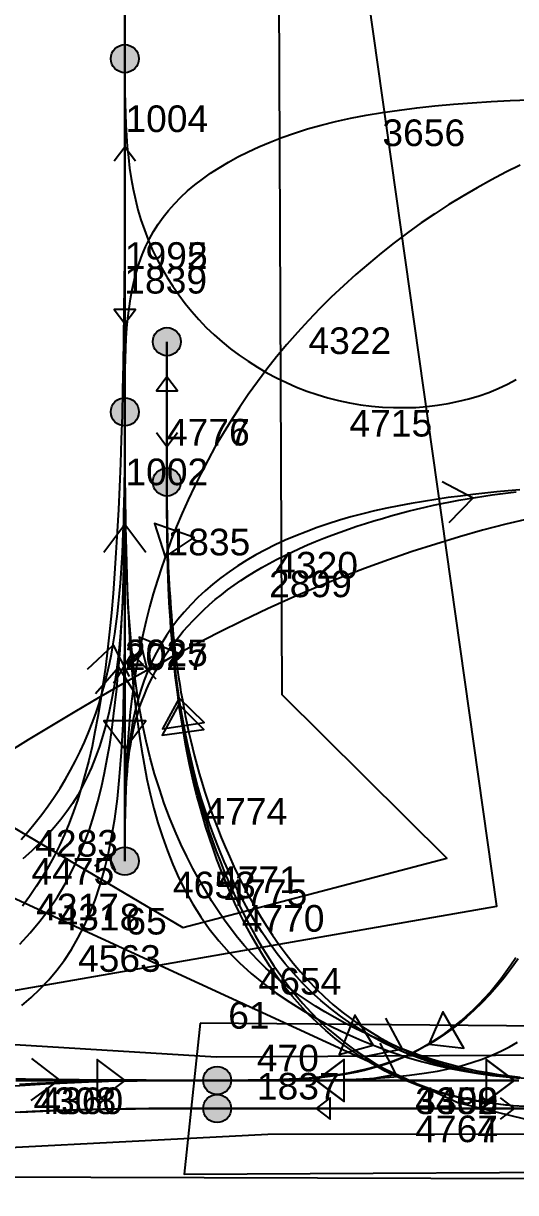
# Model space of a CAD drawing. Header units: millimetres. Extents: x 1508 to 209369, y 3688 to 146097.
# Drawn here: x 159641 to 163150, y 57544 to 65878 of the extents above; entities that cross this region are included whole.
import ezdxf

# ---------------------------------------------------------------- set-up
doc = ezdxf.new("R2010")
doc.units = ezdxf.units.MM
for name, color, linetype, true_color in [('Ndc8_Cluster', 7, 'Continuous', 0x808000), ('Ndc8_ClusterID', 7, 'Continuous', 0x808000), ('Ndc8_Point', 7, 'Continuous', 0x000080), ('Ndc8_PointID', 7, 'Continuous', 0x000080), ('Ndc8_SD2_Bwd_AutoLoadEnabled', 7, 'Continuous', 0x0080c0), ('Ndc8_SD2_Bwd_AutoLoadEnabledID', 7, 'Continuous', 0x0080c0), ('Ndc8_SD2_Bwd_LoadOperation', 5, 'Continuous', 0x0000ff), ('Ndc8_SD2_Forward', 5, 'Continuous', 0x0000ff), ('Ndc8_SD2_ForwardID', 5, 'Continuous', 0x0000ff), ('Ndc8_SD2_Fwd_CurveLeft', 7, 'Continuous', 0xff80c0), ('Ndc8_SD2_Fwd_CurveLeftID', 7, 'Continuous', 0xff80c0), ('Ndc8_SD2_Fwd_CurveRight', 7, 'Continuous', 0x800040), ('Ndc8_SD2_Fwd_CurveRightID', 7, 'Continuous', 0x800040), ('Ndc8_SD2_Fwd_NoForkAutoAdjust', 5, 'Continuous', 0x0000ff), ('Ndc8_SD2_JiangCha', 5, 'Continuous', 0x0000ff), ('Ndc8_SD2_JiangChaID', 5, 'Continuous', 0x0000ff), ('Ndc8_SD2_Reverse', 5, 'Continuous', 0x0000ff), ('Ndc8_SD2_ReverseCurve', 5, 'Continuous', 0x0000ff), ('Ndc8_SD2_ReverseCurveID', 5, 'Continuous', 0x0000ff), ('Ndc8_SD2_ReverseID', 5, 'Continuous', 0x0000ff)]:
    doc.layers.add(name, color=color, linetype=linetype, true_color=true_color)
doc.styles.add('Ndc8Style', font='arial.ttf', dxfattribs={"height": 0.2})

msp = doc.modelspace()

# ---------------------------------------------------------------- hatches: boundary and pattern name
at = {"layer": 'Ndc8_Point'}
h = msp.add_hatch(color=256, dxfattribs=at)
edge = h.paths.add_edge_path(flags=0)
edge.add_arc((160364, 65626), 100, 0, 360)
h = msp.add_hatch(color=256, dxfattribs=at)
edge = h.paths.add_edge_path(flags=0)
edge.add_arc((160664, 63609), 100, 0, 360)
h = msp.add_hatch(color=256, dxfattribs=at)
edge = h.paths.add_edge_path(flags=0)
edge.add_arc((160364, 63109), 100, 0, 360)
h = msp.add_hatch(color=256, dxfattribs=at)
edge = h.paths.add_edge_path(flags=0)
edge.add_arc((160664, 62609), 100, 0, 360)
h = msp.add_hatch(color=256, dxfattribs=at)
edge = h.paths.add_edge_path(flags=0)
edge.add_arc((160364, 59907), 100, 0, 360)
h = msp.add_hatch(color=256, dxfattribs=at)
edge = h.paths.add_edge_path(flags=0)
edge.add_arc((161022, 58344), 100, 0, 360)
h = msp.add_hatch(color=256, dxfattribs=at)
edge = h.paths.add_edge_path(flags=0)
edge.add_arc((161022, 58144), 100, 0, 360)

# ---------------------------------------------------------------- linework, layer by layer
at = {"layer": 'Ndc8_Cluster'}
for points in [[(161658, 73572), (168025, 73617), (168612, 61877), (167536, 58584), (178352, 58674), (178234, 57898), (167391, 57631), (158504, 57658), (156025, 56283), (154949, 53439), (154129, 53538), (154214, 56665), (158493, 58797), (163016, 59586), (162103, 66038)], [(159293, 69382), (158816, 60591), (160777, 59433), (162660, 59927), (161485, 61091), (161450, 69417)], [(149537, 58404), (146829, 57489), (146826, 16554), (167060, 16960), (167340, 57062), (162737, 58184), (157408, 60638), (157408, 60638), (157408, 60638)], [(150235, 56879), (150241, 56814), (150742, 56808), (152913, 56840), (158527, 57813), (161383, 57962), (178835, 57983), (178534, 58615), (161014, 58509), (155309, 58858), (152793, 57015), (151732, 56892), (150729, 56875)], [(160901, 58753), (160788, 57675), (167979, 57713), (168272, 58688)]]:
    msp.add_lwpolyline(points, close=True, dxfattribs=at)
at = {"layer": 'Ndc8_Point'}
for centre in [(160364, 65626), (160664, 63609), (160364, 63109), (160664, 62609), (160364, 59907), (161022, 58344), (161022, 58144)]:
    msp.add_circle(centre, 100, dxfattribs=at)
at = {"layer": 'Ndc8_SD2_Bwd_AutoLoadEnabled'}
for points in [[(160364, 63109), (160364, 65626)], [(160364, 63109), (160364, 63185), (160364, 63261), (160365, 63337), (160366, 63412), (160368, 63487), (160371, 63561), (160374, 63634), (160379, 63706), (160386, 63777), (160394, 63846), (160404, 63914), (160416, 63981), (160430, 64046), (160447, 64108), (160447, 64108), (160466, 64169), (160488, 64228), (160512, 64285), (160539, 64341), (160569, 64394), (160602, 64446), (160637, 64496), (160676, 64545), (160718, 64592), (160763, 64638), (160811, 64683), (160862, 64726), (160917, 64768), (160975, 64809), (160975, 64809), (161037, 64849), (161102, 64889), (161170, 64926), (161243, 64963), (161319, 64998), (161400, 65032), (161484, 65065), (161573, 65095), (161666, 65125), (161764, 65152), (161866, 65178), (161972, 65201), (162084, 65223), (162200, 65243), (162200, 65243), (162321, 65260), (162446, 65276), (162575, 65289), (162707, 65301), (162840, 65311), (162976, 65320), (163112, 65327), (163248, 65333)], [(160289, 64897), (160364, 64997), (160439, 64897)]]:
    msp.add_lwpolyline(points, dxfattribs=at)
at = {"layer": 'Ndc8_SD2_Bwd_LoadOperation'}
msp.add_lwpolyline([(160364, 65626), (160364, 68326)], dxfattribs=at)
at = {"layer": 'Ndc8_SD2_Forward'}
for points in [[(160664, 62609), (160664, 63609)], [(160664, 63359), (160589, 63259), (160739, 63259), (160664, 63359)], [(160364, 63109), (160364, 63033), (160364, 62957), (160364, 62880), (160364, 62804), (160364, 62728), (160364, 62652), (160364, 62575), (160364, 62499), (160364, 62423), (160364, 62347), (160364, 62271), (160364, 62194), (160364, 62118), (160364, 62042), (160364, 62042), (160364, 61966), (160364, 61889), (160364, 61813), (160364, 61737), (160364, 61661), (160364, 61584), (160364, 61508), (160364, 61432), (160364, 61355), (160364, 61279), (160364, 61203), (160364, 61127), (160364, 61050), (160364, 60974), (160364, 60974), (160364, 60898), (160364, 60822), (160364, 60745), (160364, 60669), (160364, 60593), (160364, 60517), (160364, 60441), (160364, 60364), (160364, 60288), (160364, 60212), (160364, 60136), (160364, 60059), (160364, 59983), (160364, 59907)], [(163218, 58358), (163129, 58365), (163041, 58373), (162954, 58384), (162867, 58398), (162781, 58414), (162695, 58433), (162611, 58455), (162611, 58455), (162527, 58480), (162444, 58509), (162362, 58541), (162282, 58576), (162203, 58615), (162125, 58657), (162049, 58702), (161974, 58750), (161902, 58802), (161831, 58856), (161762, 58914), (161695, 58974), (161630, 59038), (161568, 59105), (161568, 59105), (161508, 59174), (161450, 59247), (161395, 59322), (161342, 59399), (161291, 59479), (161243, 59561), (161197, 59644), (161153, 59729), (161112, 59816), (161073, 59904), (161036, 59993), (161001, 60082), (160968, 60173), (160938, 60264), (160938, 60264), (160909, 60356), (160883, 60447), (160858, 60539), (160836, 60631), (160815, 60723), (160796, 60814), (160779, 60905), (160763, 60995), (160749, 61085), (160736, 61174), (160725, 61262), (160715, 61349), (160706, 61436), (160698, 61520), (160698, 61520), (160691, 61604), (160685, 61686), (160680, 61767), (160676, 61847), (160673, 61926), (160670, 62004), (160668, 62081), (160667, 62158), (160666, 62234), (160665, 62310), (160664, 62385), (160664, 62460), (160664, 62534), (160664, 62609)], [(163219, 58158), (163131, 58164), (163044, 58173), (162957, 58184), (162871, 58197), (162786, 58213), (162702, 58232), (162618, 58253), (162618, 58253), (162536, 58278), (162456, 58307), (162376, 58338), (162298, 58373), (162221, 58411), (162146, 58452), (162072, 58496), (162001, 58542), (161931, 58592), (161863, 58644), (161797, 58699), (161734, 58757), (161672, 58817), (161613, 58880), (161613, 58880), (161557, 58945), (161502, 59012), (161451, 59082), (161401, 59153), (161354, 59226), (161309, 59300), (161266, 59375), (161225, 59452), (161186, 59529), (161149, 59607), (161114, 59685), (161081, 59763), (161050, 59841), (161021, 59919), (161021, 59919), (160993, 59996), (160967, 60073), (160942, 60149), (160919, 60225), (160898, 60300), (160878, 60375), (160859, 60449), (160842, 60523), (160826, 60596), (160811, 60668), (160797, 60741), (160784, 60812), (160772, 60884), (160761, 60954), (160761, 60954), (160750, 61024), (160741, 61094), (160732, 61163), (160724, 61231), (160717, 61299), (160710, 61366), (160704, 61432), (160698, 61497), (160693, 61561), (160689, 61624), (160685, 61687), (160681, 61748), (160678, 61808), (160676, 61867), (160676, 61867), (160673, 61925), (160671, 61982), (160670, 62038), (160668, 62093), (160667, 62147), (160666, 62200), (160665, 62253), (160665, 62305), (160665, 62356), (160664, 62407), (160664, 62458), (160664, 62508), (160664, 62559), (160664, 62609)], [(160750, 61023), (160630, 60804), (160927, 60846), (160750, 61023)], [(160751, 61069), (160633, 60849), (160930, 60894), (160751, 61069)], [(160364, 60707), (160514, 60907), (160214, 60907), (160364, 60707)], [(160367, 58344), (160167, 58494), (160167, 58194), (160367, 58344)], [(161728, 58344), (161928, 58194), (161928, 58494), (161728, 58344)], [(163140, 58344), (162940, 58494), (162940, 58194), (163140, 58344)], [(161022, 58344), (160934, 58344), (160845, 58344), (160756, 58344), (160666, 58343), (160576, 58342), (160484, 58341), (160392, 58340), (160297, 58338), (160201, 58335), (160104, 58332), (160004, 58328), (159901, 58323), (159797, 58318), (159689, 58311), (159689, 58311), (159579, 58303)], [(159587, 58344), (159649, 58344), (159712, 58344), (159774, 58344), (159836, 58344), (159899, 58344), (159961, 58344), (160023, 58344), (160086, 58344), (160148, 58344), (160148, 58344), (160211, 58344), (160273, 58344), (160335, 58344), (160398, 58344), (160460, 58344), (160523, 58344), (160585, 58344), (160647, 58344), (160710, 58344), (160772, 58344), (160835, 58344), (160897, 58344), (160960, 58344), (161022, 58344)], [(161022, 58344), (160966, 58344), (160910, 58344), (160854, 58344), (160798, 58344), (160742, 58344), (160686, 58344), (160629, 58344), (160572, 58344), (160515, 58345), (160457, 58345), (160399, 58345), (160340, 58345), (160281, 58346), (160221, 58346), (160221, 58346), (160161, 58346), (160100, 58347), (160038, 58348), (159976, 58348), (159913, 58349), (159849, 58350), (159785, 58351), (159720, 58351), (159655, 58352), (159588, 58353)], [(163174, 58344), (163107, 58344), (163039, 58344), (162972, 58344), (162905, 58344), (162905, 58344), (162838, 58344), (162770, 58344), (162703, 58344), (162636, 58344), (162569, 58344), (162501, 58344), (162434, 58344), (162367, 58344), (162299, 58344), (162232, 58344), (162165, 58344), (162098, 58344), (162030, 58344), (161963, 58344), (161963, 58344), (161896, 58344), (161829, 58344), (161761, 58344), (161694, 58344), (161627, 58344), (161560, 58344), (161493, 58344), (161425, 58344), (161358, 58344), (161291, 58344), (161224, 58344), (161156, 58344), (161089, 58344), (161022, 58344)], [(161022, 58344), (161089, 58344), (161156, 58344), (161224, 58344), (161291, 58344), (161358, 58344), (161425, 58344), (161493, 58344), (161560, 58344), (161627, 58344), (161694, 58344), (161761, 58344), (161829, 58344), (161896, 58344), (161963, 58344), (161963, 58344), (162030, 58344), (162098, 58344), (162165, 58344), (162232, 58344), (162299, 58344), (162367, 58344), (162434, 58344), (162501, 58344), (162569, 58344), (162636, 58344), (162703, 58344), (162770, 58344), (162838, 58344), (162905, 58344), (162905, 58344), (162972, 58344), (163039, 58344), (163107, 58344), (163174, 58344)], [(161728, 58144), (161828, 58069), (161828, 58219), (161728, 58144)], [(161022, 58144), (160860, 58144), (160698, 58144), (160535, 58143), (160371, 58141), (160207, 58139), (160041, 58135), (159873, 58130), (159704, 58123), (159533, 58114)], [(163846, 58144), (161022, 58144)]]:
    msp.add_lwpolyline(points, dxfattribs=at)
at = {"layer": 'Ndc8_SD2_Fwd_CurveLeft'}
for points in [[(163183, 64866), (163080, 64816), (162977, 64762), (162977, 64762), (162875, 64706), (162774, 64647), (162674, 64586), (162575, 64521), (162477, 64455), (162380, 64385), (162285, 64314), (162191, 64240), (162100, 64165), (162010, 64087), (161922, 64008), (161836, 63927), (161753, 63845), (161673, 63761), (161673, 63761), (161595, 63675), (161519, 63589), (161446, 63501), (161376, 63412), (161309, 63323), (161244, 63232), (161181, 63140), (161121, 63048), (161064, 62955), (161009, 62861), (160957, 62767), (160907, 62673), (160860, 62578), (160815, 62482), (160815, 62482), (160773, 62387), (160733, 62291), (160695, 62196), (160660, 62100), (160627, 62004), (160596, 61909), (160567, 61813), (160541, 61718), (160517, 61623), (160494, 61529), (160474, 61435), (160456, 61341), (160440, 61248), (160426, 61155), (160426, 61155), (160414, 61063), (160403, 60972), (160394, 60881), (160387, 60791), (160380, 60701), (160376, 60612), (160372, 60523), (160369, 60435), (160367, 60346), (160365, 60258), (160365, 60170), (160364, 60082), (160364, 59995), (160364, 59907)], [(160364, 63109), (160364, 63039), (160364, 62969), (160364, 62898), (160364, 62827), (160365, 62755), (160365, 62681), (160365, 62607), (160366, 62531), (160367, 62454), (160368, 62374), (160369, 62293), (160371, 62209), (160373, 62122), (160375, 62033), (160375, 62033), (160378, 61941), (160381, 61847), (160384, 61750), (160389, 61650), (160394, 61549), (160400, 61447), (160408, 61342), (160416, 61237), (160426, 61131), (160438, 61025), (160451, 60918), (160466, 60811), (160482, 60704), (160501, 60597), (160501, 60597), (160522, 60492), (160545, 60387), (160571, 60283), (160600, 60181), (160632, 60079), (160667, 59980), (160707, 59882), (160750, 59786), (160797, 59692), (160849, 59600), (160905, 59511), (160966, 59424), (161033, 59340), (161105, 59259), (161105, 59259), (161182, 59181), (161265, 59106), (161353, 59034), (161444, 58966), (161540, 58901), (161638, 58839), (161739, 58781), (161843, 58727), (161947, 58676), (162053, 58629), (162160, 58586), (162267, 58546), (162373, 58511), (162478, 58480), (162478, 58480), (162582, 58453), (162684, 58430), (162786, 58410), (162886, 58394), (162985, 58380), (163083, 58369), (163180, 58361)], [(163180, 62552), (163098, 62545), (163015, 62538), (162930, 62529), (162844, 62520), (162757, 62509), (162670, 62498), (162582, 62485), (162494, 62471), (162406, 62456), (162318, 62440), (162231, 62422), (162145, 62403), (162060, 62382), (161976, 62360), (161976, 62360), (161894, 62336), (161814, 62311), (161735, 62284), (161657, 62255), (161582, 62225), (161508, 62194), (161436, 62161), (161367, 62126), (161299, 62089), (161233, 62051), (161169, 62011), (161108, 61969), (161049, 61926), (160992, 61881), (160992, 61881), (160937, 61834), (160885, 61785), (160835, 61734), (160788, 61682), (160743, 61628), (160700, 61572), (160661, 61514), (160623, 61454), (160589, 61393), (160557, 61329), (160527, 61263), (160501, 61196), (160477, 61126), (160456, 61055), (160456, 61055), (160438, 60981), (160422, 60906), (160409, 60829), (160397, 60750), (160388, 60670), (160381, 60588), (160375, 60506), (160371, 60422), (160368, 60338), (160366, 60252), (160365, 60166), (160364, 60080), (160364, 59994), (160364, 59907)], [(160651, 62075), (160859, 62214), (160576, 62313), (160651, 62075)], [(160526, 61261), (160742, 61388), (160465, 61503), (160526, 61261)], [(162134, 58596), (162003, 58809), (161893, 58530), (162134, 58596)], [(161022, 58344), (161082, 58344), (161620, 58345), (161843, 58348), (162013, 58353), (162156, 58361), (162282, 58370), (162394, 58382), (162497, 58395), (162592, 58411), (162680, 58429), (162762, 58449), (162839, 58472), (162912, 58496), (162981, 58523), (163045, 58552), (163106, 58583), (163164, 58617)]]:
    msp.add_lwpolyline(points, dxfattribs=at)
at = {"layer": 'Ndc8_SD2_Fwd_CurveRight'}
for points in [[(160364, 63109), (160364, 63049), (160363, 62417), (160360, 62155), (160356, 61954), (160349, 61786), (160341, 61638), (160331, 61505), (160319, 61383), (160305, 61270), (160290, 61165), (160272, 61066), (160253, 60973), (160231, 60885), (160208, 60802), (160183, 60723), (160156, 60647), (160127, 60575), (160096, 60507), (160063, 60441), (160028, 60378), (159991, 60318), (159951, 60260), (159908, 60203), (159861, 60146), (159811, 60090), (159756, 60034), (159698, 59979), (159636, 59924)], [(163169, 59210), (163119, 59141), (163068, 59075), (163016, 59013), (162963, 58953), (162909, 58897), (162854, 58844), (162854, 58844), (162799, 58794), (162744, 58748), (162688, 58704), (162631, 58664), (162574, 58627), (162516, 58592), (162457, 58561), (162398, 58532), (162338, 58506), (162276, 58482), (162214, 58460), (162151, 58441), (162087, 58424), (162021, 58409), (162021, 58409), (161955, 58396), (161887, 58385), (161818, 58376), (161749, 58368), (161679, 58361), (161608, 58356), (161536, 58352), (161463, 58349), (161391, 58347), (161317, 58346), (161244, 58345), (161170, 58344), (161096, 58344), (161022, 58344)], [(162532, 58602), (162780, 58573), (162630, 58832), (162532, 58602)]]:
    msp.add_lwpolyline(points, dxfattribs=at)
at = {"layer": 'Ndc8_SD2_Fwd_NoForkAutoAdjust'}
msp.add_lwpolyline([(160364, 68326), (160364, 65626)], dxfattribs=at)
at = {"layer": 'Ndc8_SD2_JiangCha'}
for points in [[(160364, 65626), (160364, 65421), (160364, 65217), (160364, 65014), (160363, 64811), (160363, 64610), (160362, 64410), (160361, 64212), (160359, 64017), (160357, 63824), (160355, 63634), (160352, 63448), (160348, 63265), (160344, 63086), (160339, 62911), (160339, 62911), (160333, 62741), (160326, 62575), (160319, 62414), (160310, 62257), (160301, 62105), (160291, 61958), (160280, 61814), (160268, 61676), (160254, 61542), (160240, 61412), (160225, 61287), (160208, 61166), (160190, 61049), (160172, 60937), (160172, 60937), (160151, 60829), (160130, 60725), (160107, 60625), (160082, 60529), (160056, 60436), (160028, 60347), (159999, 60261), (159967, 60177), (159934, 60096), (159898, 60018), (159860, 59942), (159820, 59868), (159777, 59795), (159732, 59725), (159732, 59725), (159684, 59655), (159634, 59587)], [(160364, 65626), (160364, 63109)], [(160364, 65626), (160364, 65547), (160364, 65468), (160365, 65389), (160366, 65310), (160368, 65232), (160371, 65154), (160376, 65076), (160381, 64999), (160389, 64922), (160398, 64846), (160409, 64771), (160423, 64696), (160439, 64622), (160457, 64549), (160457, 64549), (160479, 64477), (160503, 64405), (160530, 64335), (160560, 64266), (160592, 64199), (160627, 64132), (160665, 64067), (160706, 64004), (160748, 63942), (160794, 63881), (160842, 63823), (160892, 63766), (160945, 63711), (161000, 63659), (161000, 63659), (161058, 63608), (161117, 63559), (161179, 63513), (161243, 63469), (161309, 63427), (161376, 63388), (161445, 63351), (161516, 63317), (161588, 63286), (161661, 63257), (161736, 63232), (161811, 63209), (161888, 63189), (161965, 63173), (161965, 63173), (162044, 63160), (162122, 63150), (162201, 63143), (162280, 63139), (162359, 63139), (162438, 63141), (162516, 63147), (162593, 63156), (162669, 63168), (162744, 63184), (162817, 63202), (162889, 63223), (162958, 63248), (163026, 63276), (163026, 63276), (163091, 63306), (163154, 63340)], [(160364, 63738), (160439, 63838), (160289, 63838), (160364, 63738)], [(163243, 62347), (163080, 62308), (162915, 62265), (162749, 62218), (162582, 62167), (162413, 62113), (162243, 62055), (162072, 61993), (161900, 61927), (161728, 61857), (161555, 61783), (161555, 61783), (161382, 61704), (161208, 61622), (161035, 61537), (160862, 61448), (160689, 61357), (160517, 61264), (160346, 61168), (160176, 61070), (160008, 60971), (159841, 60872), (159675, 60771), (159512, 60670)]]:
    msp.add_lwpolyline(points, dxfattribs=at)
at = {"layer": 'Ndc8_SD2_Reverse'}
for points in [[(160664, 63609), (160664, 62609)], [(159625, 60061), (159676, 60119), (159725, 60179), (159725, 60179), (159773, 60239), (159818, 60300), (159861, 60363), (159902, 60426), (159941, 60490), (159977, 60555), (160012, 60621), (160045, 60688), (160076, 60755), (160105, 60823), (160132, 60891), (160157, 60960), (160180, 61030), (160201, 61100), (160201, 61100), (160221, 61170), (160238, 61241), (160254, 61312), (160269, 61383), (160281, 61455), (160293, 61526), (160303, 61598), (160312, 61670), (160320, 61742), (160327, 61815), (160333, 61887), (160339, 61959), (160343, 62032), (160347, 62104), (160347, 62104), (160350, 62176), (160353, 62248), (160356, 62320), (160358, 62392), (160359, 62464), (160361, 62536), (160362, 62608), (160363, 62679), (160363, 62751), (160364, 62823), (160364, 62894), (160364, 62966), (160364, 63037), (160364, 63109)], [(160364, 59907), (160364, 59947), (160364, 59988), (160364, 60028), (160364, 60069), (160364, 60110), (160364, 60151), (160364, 60193), (160364, 60236), (160364, 60279), (160364, 60322), (160364, 60367), (160364, 60413), (160364, 60459), (160364, 60506), (160364, 60506), (160364, 60555), (160364, 60605), (160364, 60655), (160364, 60706), (160364, 60757), (160364, 60809), (160365, 60861), (160365, 60913), (160365, 60965), (160365, 61016), (160365, 61068), (160365, 61118), (160365, 61168), (160365, 61217), (160365, 61217), (160365, 61264), (160365, 61311), (160365, 61357), (160365, 61402), (160365, 61447), (160365, 61492), (160365, 61536), (160365, 61581), (160365, 61625), (160365, 61670), (160365, 61716), (160365, 61762), (160365, 61808), (160365, 61856), (160365, 61856), (160365, 61904), (160365, 61954), (160365, 62004), (160365, 62055), (160365, 62106), (160365, 62157), (160364, 62209), (160364, 62260), (160364, 62311), (160364, 62361), (160364, 62411), (160364, 62460), (160364, 62508), (160364, 62554), (160364, 62554), (160364, 62600), (160364, 62644), (160364, 62687), (160364, 62728), (160364, 62769), (160364, 62809), (160364, 62848), (160364, 62887), (160364, 62925), (160364, 62962), (160364, 62999), (160364, 63036), (160364, 63073), (160364, 63109)], [(160739, 62959), (160664, 62859), (160589, 62959)], [(160664, 62609), (160664, 62579), (160664, 62549), (160664, 62518), (160664, 62488), (160664, 62457), (160664, 62426), (160665, 62395), (160665, 62363), (160665, 62330), (160666, 62297), (160666, 62264), (160667, 62229), (160668, 62194), (160669, 62158), (160669, 62158), (160670, 62121), (160671, 62083), (160673, 62044), (160674, 62005), (160676, 61964), (160678, 61923), (160681, 61881), (160683, 61838), (160686, 61794), (160689, 61750), (160692, 61705), (160696, 61659), (160700, 61613), (160705, 61565), (160705, 61565), (160709, 61518), (160715, 61469), (160720, 61420), (160726, 61371), (160733, 61320), (160740, 61269), (160747, 61217), (160755, 61165), (160764, 61111), (160774, 61057), (160784, 61002), (160795, 60946), (160806, 60890), (160819, 60832), (160819, 60832), (160832, 60774), (160846, 60715), (160861, 60655), (160877, 60594), (160894, 60532), (160913, 60469), (160932, 60406), (160953, 60342), (160975, 60276), (160999, 60211), (161024, 60144), (161051, 60076), (161079, 60008), (161110, 59939), (161110, 59939), (161142, 59869), (161175, 59799), (161211, 59729), (161248, 59658), (161288, 59587), (161329, 59517), (161372, 59448), (161417, 59379), (161464, 59311), (161513, 59245), (161564, 59180), (161616, 59117), (161671, 59056), (161728, 58997), (161728, 58997), (161787, 58940), (161847, 58886), (161910, 58834), (161974, 58785), (162040, 58738), (162108, 58694), (162177, 58653), (162247, 58614), (162319, 58578), (162393, 58545), (162467, 58514), (162543, 58486), (162619, 58462), (162697, 58440), (162697, 58440), (162775, 58421), (162854, 58404), (162934, 58390), (163015, 58379), (163096, 58369), (163178, 58362)], [(160664, 62609), (160664, 62554), (160664, 62498), (160664, 62443), (160664, 62387), (160665, 62331), (160665, 62275), (160666, 62218), (160667, 62160), (160668, 62102), (160669, 62044), (160671, 61984), (160673, 61924), (160676, 61863), (160679, 61801), (160679, 61801), (160682, 61738), (160686, 61674), (160691, 61609), (160696, 61543), (160701, 61476), (160708, 61409), (160715, 61340), (160722, 61272), (160730, 61202), (160739, 61133), (160749, 61062), (160760, 60992), (160771, 60921), (160783, 60850), (160783, 60850), (160796, 60778), (160810, 60707), (160825, 60635), (160842, 60563), (160859, 60491), (160877, 60418), (160897, 60345), (160918, 60272), (160941, 60199), (160964, 60125), (160990, 60051), (161016, 59977), (161045, 59902), (161075, 59827), (161075, 59827), (161107, 59752), (161140, 59676), (161176, 59601), (161213, 59526), (161252, 59451), (161292, 59377), (161335, 59304), (161380, 59231), (161426, 59160), (161475, 59091), (161525, 59023), (161578, 58957), (161633, 58893), (161690, 58831), (161690, 58831), (161748, 58772), (161809, 58715), (161872, 58661), (161937, 58609), (162003, 58560), (162072, 58514), (162142, 58470), (162213, 58429), (162286, 58391), (162360, 58356), (162436, 58324), (162513, 58295), (162591, 58268), (162670, 58245), (162670, 58245), (162750, 58225), (162831, 58208), (162912, 58193), (162995, 58181), (163078, 58171), (163162, 58163)], [(162626, 62613), (162848, 62497), (162675, 62317)], [(160364, 59907), (160364, 59962), (160364, 60017), (160364, 60072), (160365, 60126), (160365, 60181), (160366, 60235), (160367, 60288), (160369, 60341), (160371, 60394), (160374, 60446), (160378, 60497), (160382, 60548), (160386, 60597), (160392, 60646), (160392, 60646), (160398, 60694), (160406, 60741), (160414, 60787), (160423, 60833), (160434, 60878), (160445, 60922), (160458, 60965), (160472, 61009), (160487, 61051), (160503, 61093), (160521, 61135), (160540, 61177), (160561, 61219), (160583, 61260), (160583, 61260), (160607, 61302), (160632, 61343), (160658, 61384), (160687, 61425), (160717, 61465), (160748, 61505), (160781, 61545), (160815, 61584), (160851, 61623), (160888, 61661), (160927, 61699), (160967, 61735), (161009, 61771), (161053, 61806), (161053, 61806), (161097, 61841), (161143, 61874), (161191, 61907), (161239, 61938), (161289, 61969), (161340, 61999), (161392, 62028), (161445, 62056), (161499, 62083), (161554, 62110), (161610, 62136), (161667, 62160), (161724, 62185), (161782, 62208), (161782, 62208), (161840, 62231), (161900, 62252), (161959, 62274), (162019, 62294), (162079, 62313), (162140, 62332), (162200, 62350), (162261, 62368), (162322, 62384), (162383, 62400), (162444, 62415), (162505, 62429), (162565, 62443), (162625, 62455), (162625, 62455), (162686, 62468), (162745, 62479), (162805, 62489), (162864, 62499), (162923, 62508), (162982, 62517), (163040, 62525), (163098, 62532), (163155, 62539)], [(160214, 62109), (160364, 62309), (160514, 62109)], [(160098, 61274), (160280, 61446), (160394, 61223)], [(162222, 58788), (162340, 58568), (162095, 58516)], [(162182, 58610), (162295, 58387), (162049, 58341)], [(159698, 58501), (159896, 58349), (159694, 58201)], [(161928, 58194), (161728, 58344), (161928, 58494)], [(161928, 58194), (161728, 58344), (161928, 58494)], [(162940, 58494), (163140, 58344), (162940, 58194)], [(159603, 58353), (159663, 58352), (159663, 58352), (159723, 58351), (159781, 58351), (159839, 58350), (159895, 58349), (159950, 58348), (160005, 58348), (160058, 58347), (160110, 58347), (160162, 58347), (160213, 58346), (160263, 58346), (160312, 58345), (160360, 58345), (160408, 58345), (160408, 58345), (160455, 58345), (160501, 58345), (160546, 58344), (160591, 58344), (160636, 58344), (160680, 58344), (160724, 58344), (160767, 58344), (160810, 58344), (160853, 58344), (160895, 58344), (160938, 58344), (160980, 58344), (161022, 58344)], [(159614, 58318), (159738, 58324), (159861, 58329), (159981, 58333), (160100, 58336), (160218, 58339), (160335, 58341), (160451, 58342), (160566, 58343), (160681, 58344), (160795, 58344), (160908, 58344), (161022, 58344)], [(163160, 58344), (163120, 58344), (163079, 58344), (163039, 58344), (162999, 58344), (162958, 58344), (162918, 58344), (162877, 58344), (162837, 58344), (162797, 58344), (162756, 58344), (162716, 58344), (162716, 58344), (162676, 58344), (162636, 58344), (162595, 58344), (162555, 58344), (162515, 58344), (162474, 58344), (162434, 58344), (162394, 58344), (162353, 58344), (162313, 58344), (162273, 58344), (162232, 58344), (162192, 58344), (162152, 58344), (162152, 58344), (162112, 58344), (162071, 58344), (162031, 58344), (161991, 58344), (161950, 58344), (161910, 58344), (161869, 58344), (161829, 58344), (161789, 58344), (161748, 58344), (161708, 58344), (161668, 58344), (161627, 58344), (161587, 58344), (161587, 58344), (161547, 58344), (161506, 58344), (161466, 58344), (161426, 58344), (161385, 58344), (161345, 58344), (161304, 58344), (161264, 58344), (161224, 58344), (161183, 58344), (161143, 58344), (161103, 58344), (161062, 58344), (161022, 58344)], [(161022, 58344), (161089, 58344), (161156, 58344), (161224, 58344), (161291, 58344), (161358, 58344), (161425, 58344), (161493, 58344), (161560, 58344), (161627, 58344), (161694, 58344), (161761, 58344), (161829, 58344), (161896, 58344), (161963, 58344), (161963, 58344), (162030, 58344), (162098, 58344), (162165, 58344), (162232, 58344), (162299, 58344), (162367, 58344), (162434, 58344), (162501, 58344), (162569, 58344), (162636, 58344), (162703, 58344), (162770, 58344), (162838, 58344), (162905, 58344), (162905, 58344), (162972, 58344), (163039, 58344), (163107, 58344), (163174, 58344)], [(163174, 58344), (163107, 58344), (163039, 58344), (162972, 58344), (162905, 58344), (162905, 58344), (162838, 58344), (162770, 58344), (162703, 58344), (162636, 58344), (162569, 58344), (162501, 58344), (162434, 58344), (162367, 58344), (162299, 58344), (162232, 58344), (162165, 58344), (162098, 58344), (162030, 58344), (161963, 58344), (161963, 58344), (161896, 58344), (161829, 58344), (161761, 58344), (161694, 58344), (161627, 58344), (161560, 58344), (161493, 58344), (161425, 58344), (161358, 58344), (161291, 58344), (161224, 58344), (161156, 58344), (161089, 58344), (161022, 58344)], [(163040, 58219), (163140, 58144), (163040, 58069)], [(159619, 58117), (159831, 58127), (160038, 58134), (160241, 58139), (160439, 58142), (160635, 58143), (160829, 58144), (161022, 58144)], [(161022, 58144), (163846, 58144)]]:
    msp.add_lwpolyline(points, dxfattribs=at)
at = {"layer": 'Ndc8_SD2_ReverseCurve'}
for points in [[(159616, 59315), (159690, 59395), (159759, 59478), (159824, 59565), (159884, 59653), (159884, 59653), (159939, 59745), (159989, 59839), (160034, 59935), (160074, 60033), (160111, 60132), (160143, 60232), (160172, 60333), (160197, 60435), (160220, 60536), (160239, 60638), (160256, 60739), (160271, 60840), (160284, 60939), (160296, 61037), (160296, 61037), (160306, 61134), (160315, 61229), (160323, 61322), (160330, 61413), (160336, 61503), (160341, 61591), (160345, 61677), (160349, 61762), (160352, 61844), (160354, 61925), (160356, 62004), (160357, 62081), (160359, 62156), (160360, 62229), (160360, 62229), (160361, 62300), (160361, 62369), (160362, 62437), (160362, 62503), (160363, 62567), (160363, 62631), (160363, 62693), (160364, 62754), (160364, 62815), (160364, 62874), (160364, 62934), (160364, 62992), (160364, 63051), (160364, 63109)], [(159629, 58879), (159697, 58936), (159761, 58997), (159822, 59061), (159879, 59129), (159933, 59201), (159983, 59278), (160030, 59358), (160074, 59444), (160114, 59534), (160152, 59629), (160186, 59731), (160217, 59838), (160245, 59953), (160270, 60076), (160292, 60208), (160311, 60351), (160327, 60508), (160341, 60683), (160351, 60883), (160358, 61120), (160363, 61431), (160364, 62181), (160364, 62181), (160364, 63109)], [(163182, 58366), (163106, 58375), (163029, 58385), (162952, 58397), (162875, 58411), (162796, 58428), (162796, 58428), (162717, 58447), (162637, 58469), (162556, 58493), (162476, 58519), (162396, 58548), (162316, 58578), (162237, 58610), (162158, 58643), (162081, 58679), (162006, 58715), (161932, 58753), (161860, 58793), (161790, 58833), (161723, 58874), (161723, 58874), (161658, 58916), (161596, 58959), (161536, 59003), (161478, 59049), (161423, 59096), (161369, 59145), (161317, 59196), (161266, 59249), (161217, 59304), (161168, 59362), (161121, 59423), (161074, 59486), (161029, 59553), (160983, 59623), (160983, 59623), (160938, 59697), (160893, 59774), (160849, 59855), (160806, 59939), (160764, 60028), (160723, 60120), (160683, 60217), (160645, 60317), (160610, 60422), (160576, 60530), (160544, 60643), (160515, 60761), (160489, 60883), (160466, 61009), (160466, 61009), (160446, 61140), (160428, 61275), (160413, 61414), (160401, 61556), (160391, 61702), (160383, 61851), (160377, 62003), (160372, 62157), (160369, 62312), (160366, 62470), (160365, 62628), (160364, 62788), (160364, 62948), (160364, 63109)], [(160286, 61175), (160416, 61389), (160585, 61205)], [(160154, 61102), (160320, 61289), (160453, 61077)], [(160150, 59872), (160245, 59953), (160296, 59839)], [(161022, 58344), (161085, 58344), (161147, 58344), (161210, 58344), (161272, 58345), (161334, 58346), (161396, 58347), (161457, 58348), (161517, 58350), (161577, 58353), (161636, 58357), (161694, 58361), (161752, 58366), (161808, 58372), (161863, 58379), (161863, 58379), (161917, 58387), (161970, 58396), (162022, 58406), (162073, 58418), (162123, 58431), (162173, 58445), (162221, 58460), (162269, 58477), (162316, 58495), (162363, 58515), (162409, 58537), (162454, 58560), (162499, 58585), (162544, 58611), (162544, 58611), (162589, 58640), (162633, 58670), (162677, 58702), (162720, 58735), (162763, 58771), (162805, 58808), (162847, 58847), (162888, 58887), (162928, 58930), (162968, 58974), (163007, 59020), (163044, 59067), (163081, 59117), (163117, 59168), (163117, 59168), (163152, 59220)], [(161022, 58344), (160980, 58344), (160938, 58344), (160895, 58344), (160852, 58344), (160807, 58344), (160761, 58344), (160714, 58344), (160664, 58344), (160612, 58344), (160558, 58344), (160501, 58344), (160441, 58344), (160377, 58344), (160310, 58344), (160310, 58344), (160239, 58344), (160165, 58344), (160088, 58344), (160009, 58344), (159928, 58344), (159845, 58344), (159762, 58344), (159678, 58344), (159595, 58344)]]:
    msp.add_lwpolyline(points, dxfattribs=at)

# ---------------------------------------------------------------- texts
at = {"layer": 'Ndc8_ClusterID', "style": 'Ndc8Style'}
msp.add_text('61', height=190, dxfattribs=at).set_placement((161101, 58713))
at = {"layer": 'Ndc8_PointID', "style": 'Ndc8Style'}
for s, p in [('1004', (160368, 65103)), ('1839', (160360, 63952)), ('1002', (160368, 62586)), ('1835', (160668, 62086)), ('65', (160368, 59384)), ('470', (161305, 58408)), ('1837', (161305, 58208))]:
    msp.add_text(s, height=190, dxfattribs=at).set_placement(p)
at = {"layer": 'Ndc8_SD2_Bwd_AutoLoadEnabledID', "style": 'Ndc8Style'}
for s, p in [('3656', (162200, 65003)), ('1992', (160364, 64128))]:
    msp.add_text(s, height=190, dxfattribs=at).set_placement(p)
at = {"layer": 'Ndc8_SD2_ForwardID', "style": 'Ndc8Style'}
for s, p in [('4777', (160664, 62869)), ('2027', (160364, 61268)), ('4771', (161021, 59679)), ('4770', (161197, 59404)), ('4308', (159712, 58104)), ('4309', (162434, 58104)), ('3490', (162434, 58104)), ('4767', (162434, 57904))]:
    msp.add_text(s, height=190, dxfattribs=at).set_placement(p)
at = {"layer": 'Ndc8_SD2_Fwd_CurveLeftID', "style": 'Ndc8Style'}
for s, p in [('4322', (161673, 63521)), ('4320', (161436, 61921)), ('4653', (160707, 59642))]:
    msp.add_text(s, height=190, dxfattribs=at).set_placement(p)
at = {"layer": 'Ndc8_SD2_Fwd_CurveRightID', "style": 'Ndc8Style'}
msp.add_text('4475', height=190, dxfattribs=at).set_placement((159698, 59739))
at = {"layer": 'Ndc8_SD2_JiangChaID', "style": 'Ndc8Style'}
for s, p in [('1995', (160364, 64128)), ('4715', (161965, 62933)), ('4317', (159732, 59485))]:
    msp.add_text(s, height=190, dxfattribs=at).set_placement(p)
at = {"layer": 'Ndc8_SD2_ReverseCurveID', "style": 'Ndc8Style'}
for s, p in [('4318', (159884, 59413)), ('4563', (160030, 59118)), ('4654', (161317, 58956)), ('4360', (159762, 58104))]:
    msp.add_text(s, height=190, dxfattribs=at).set_placement(p)
at = {"layer": 'Ndc8_SD2_ReverseID', "style": 'Ndc8Style'}
for s, p in [('4776', (160664, 62869)), ('2899', (161392, 61788)), ('2025', (160365, 61296)), ('4774', (160932, 60166)), ('4283', (159725, 59939)), ('4775', (161075, 59587)), ('4358', (162434, 58104)), ('3492', (162434, 58104)), ('3493', (162434, 58104)), ('4764', (162434, 57904))]:
    msp.add_text(s, height=190, dxfattribs=at).set_placement(p)

doc.saveas('drawing.dxf')
